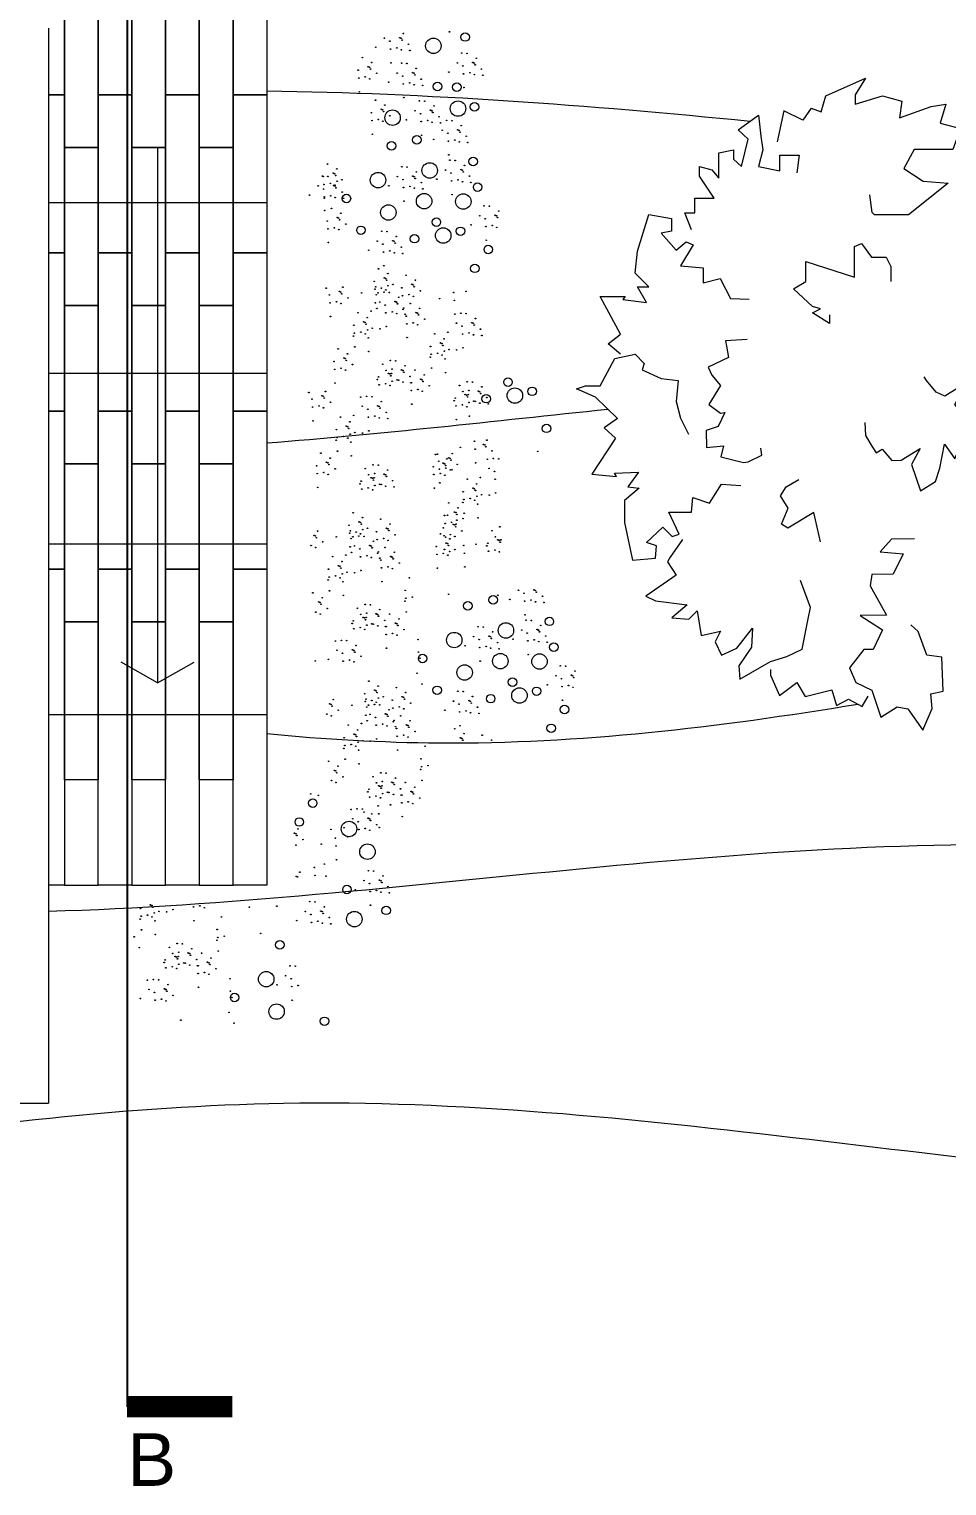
# Model space of a CAD drawing. Header units: millimetres. Extents: x 19901 to 59163, y 13732 to 30178.
# Drawn here: x 42465 to 42901, y 26668 to 27359 of the extents above; entities that cross this region are included whole.
import ezdxf

# ---------------------------------------------------------------- set-up
doc = ezdxf.new("R2010")
doc.units = ezdxf.units.MM
doc.layers.add('A-ANNO-SYMB', color=3, linetype='Continuous')
doc.layers.add('A-ANNO-TEXT', color=3, linetype='Continuous')
for name, color, linetype, lineweight in [('Curve di livello', 6, 'Continuous', 9), ('Pavimentazione esterna', 51, 'Continuous', 15), ('PROIEZIONI', 145, 'Continuous', 13), ('Vegetazione', 53, 'Continuous', 9), ('Verde', 86, 'Continuous', 5), ('Wall', 255, 'Continuous', 20)]:
    doc.layers.add(name, color=color, linetype=linetype, lineweight=lineweight)
doc.styles.get("Standard").update_dxf_attribs({"font": 'arial.ttf'})

msp = doc.modelspace()

# ---------------------------------------------------------------- linework, layer by layer
at = {"layer": 'A-ANNO-SYMB'}
msp.add_line((42511.9, 28894.92), (42511.9, 26705.81), dxfattribs=at)
at = {"layer": 'A-ANNO-SYMB', "const_width": 10}
msp.add_lwpolyline([(42561.9, 26705.81), (42511.9, 26705.81)], dxfattribs=at)
at = {"layer": 'Curve di livello'}
for points in [[(42578.16, 27330.04), (42654.45, 27328.96), (42730.88, 27323.39), (42807.52, 27315.67)], [(42578.16, 27163), (42632.16, 27167.28), (42686.1, 27173.38), (42740.04, 27179.05)]]:
    msp.add_open_spline(points, degree=3, dxfattribs=at)
for points, knots in [([(42578.16, 27025.09), (42605.46, 27022.51), (42698.97, 27017.01), (42792.42, 27028.19), (42858.62, 27039.11)], [950.943563, 950.943563, 950.943563, 950.943563, 1033.490488, 1233.773362, 1233.773362, 1233.773362, 1233.773362]), ([(42474.61, 26940.89), (42643.4, 26945.64), (42934.71, 27004.89), (43224.2, 26935.38), (43344.7, 26935.15)], [851.89565, 851.89565, 851.89565, 851.89565, 1359.236516, 1723.307966, 1723.307966, 1723.307966, 1723.307966]), ([(41634.62, 26849.81), (41804.11, 26822.86), (42121.58, 26772.39), (42604.2, 26886.5), (43005.29, 26794.9), (43258.26, 26813.24), (43344.7, 26821.12)], [0, 0, 0, 0, 510.207258, 955.712193, 1456.747415, 1716.625225, 1716.625225, 1716.625225, 1716.625225])]:
    msp.add_open_spline(points, degree=3, knots=knots, dxfattribs=at)
at = {"layer": 'Pavimentazione esterna'}
for p, q in [((42474.61, 27277.14), (42578.16, 27277.14)), ((42474.61, 27196.14), (42578.16, 27196.14)), ((42474.61, 27115.14), (42578.16, 27115.14)), ((42474.61, 27034.14), (42578.16, 27034.14)), ((42482.16, 26953.14), (42498.16, 26953.14)), ((42514.16, 26953.14), (42530.16, 26953.14)), ((42546.16, 26953.14), (42562.16, 26953.14))]:
    msp.add_line(p, q, dxfattribs=at)
for points in [[(42466.16, 27403.14), (42482.16, 27403.14), (42482.16, 27328.14), (42474.61, 27328.14)], [(42498.16, 27403.14), (42514.16, 27403.14), (42514.16, 27328.14), (42498.16, 27328.14), (42498.16, 27403.14)], [(42530.16, 27403.14), (42546.16, 27403.14), (42546.16, 27328.14), (42530.16, 27328.14), (42530.16, 27403.14)], [(42562.16, 27403.14), (42578.16, 27403.14), (42578.16, 27328.14), (42562.16, 27328.14), (42562.16, 27403.14)], [(42482.16, 27378.14), (42498.16, 27378.14), (42498.16, 27303.14), (42482.16, 27303.14), (42482.16, 27378.14)], [(42514.16, 27378.14), (42530.16, 27378.14), (42530.16, 27303.14), (42514.16, 27303.14), (42514.16, 27378.14)], [(42546.16, 27378.14), (42562.16, 27378.14), (42562.16, 27303.14), (42546.16, 27303.14), (42546.16, 27378.14)], [(42474.61, 27328.14), (42482.16, 27328.14), (42482.16, 27253.14), (42474.61, 27253.14)], [(42498.16, 27328.14), (42514.16, 27328.14), (42514.16, 27253.14), (42498.16, 27253.14), (42498.16, 27328.14)], [(42530.16, 27328.14), (42546.16, 27328.14), (42546.16, 27253.14), (42530.16, 27253.14), (42530.16, 27328.14)], [(42562.16, 27328.14), (42578.16, 27328.14), (42578.16, 27253.14), (42562.16, 27253.14), (42562.16, 27328.14)], [(42482.16, 27303.14), (42498.16, 27303.14), (42498.16, 27228.14), (42482.16, 27228.14), (42482.16, 27303.14)], [(42514.16, 27303.14), (42530.16, 27303.14), (42530.16, 27228.14), (42514.16, 27228.14), (42514.16, 27303.14)], [(42546.16, 27303.14), (42562.16, 27303.14), (42562.16, 27228.14), (42546.16, 27228.14), (42546.16, 27303.14)], [(42474.61, 27253.14), (42482.16, 27253.14), (42482.16, 27178.14), (42474.61, 27178.14)], [(42498.16, 27253.14), (42514.16, 27253.14), (42514.16, 27178.14), (42498.16, 27178.14), (42498.16, 27253.14)], [(42530.16, 27253.14), (42546.16, 27253.14), (42546.16, 27178.14), (42530.16, 27178.14), (42530.16, 27253.14)], [(42562.16, 27253.14), (42578.16, 27253.14), (42578.16, 27178.14), (42562.16, 27178.14), (42562.16, 27253.14)], [(42482.16, 27228.14), (42498.16, 27228.14), (42498.16, 27153.14), (42482.16, 27153.14), (42482.16, 27228.14)], [(42514.16, 27228.14), (42530.16, 27228.14), (42530.16, 27153.14), (42514.16, 27153.14), (42514.16, 27228.14)], [(42546.16, 27228.14), (42562.16, 27228.14), (42562.16, 27153.14), (42546.16, 27153.14), (42546.16, 27228.14)], [(42474.61, 27178.14), (42482.16, 27178.14), (42482.16, 27103.14), (42474.61, 27103.14)], [(42498.16, 27178.14), (42514.16, 27178.14), (42514.16, 27103.14), (42498.16, 27103.14), (42498.16, 27178.14)], [(42530.16, 27178.14), (42546.16, 27178.14), (42546.16, 27103.14), (42530.16, 27103.14), (42530.16, 27178.14)], [(42562.16, 27178.14), (42578.16, 27178.14), (42578.16, 27103.14), (42562.16, 27103.14), (42562.16, 27178.14)], [(42482.16, 27153.14), (42498.16, 27153.14), (42498.16, 27078.14), (42482.16, 27078.14), (42482.16, 27153.14)], [(42514.16, 27153.14), (42530.16, 27153.14), (42530.16, 27078.14), (42514.16, 27078.14), (42514.16, 27153.14)], [(42546.16, 27153.14), (42562.16, 27153.14), (42562.16, 27078.14), (42546.16, 27078.14), (42546.16, 27153.14)], [(42474.61, 27103.14), (42482.16, 27103.14), (42482.16, 27028.14)], [(42498.16, 27103.14), (42514.16, 27103.14), (42514.16, 27028.14)], [(42498.16, 27028.14), (42498.16, 27103.14)], [(42530.16, 27103.14), (42546.16, 27103.14), (42546.16, 27028.14)], [(42530.16, 27028.14), (42530.16, 27103.14)], [(42562.16, 27103.14), (42578.16, 27103.14), (42578.16, 27028.14)], [(42562.16, 27028.14), (42562.16, 27103.14)], [(42482.16, 27078.14), (42498.16, 27078.14), (42498.16, 27003.14), (42482.16, 27003.14), (42482.16, 27078.14)], [(42514.16, 27078.14), (42530.16, 27078.14), (42530.16, 27003.14), (42514.16, 27003.14), (42514.16, 27078.14)], [(42546.16, 27078.14), (42562.16, 27078.14), (42562.16, 27003.14), (42546.16, 27003.14), (42546.16, 27078.14)], [(42482.16, 27028.14), (42482.16, 26953.14), (42474.61, 26953.14)], [(42514.16, 27028.14), (42514.16, 26953.14), (42498.16, 26953.14), (42498.16, 27028.14)], [(42546.16, 27028.14), (42546.16, 26953.14), (42530.16, 26953.14), (42530.16, 27028.14)], [(42578.16, 27028.14), (42578.16, 26953.14), (42562.16, 26953.14), (42562.16, 27028.14)]]:
    msp.add_lwpolyline(points, dxfattribs=at)
at = {"layer": 'PROIEZIONI'}
for p, q in [((42526.38, 27303.14), (42526.38, 27049.16)), ((42526.38, 27049.16), (42509, 27059.06)), ((42526.38, 27049.16), (42543.76, 27059.06))]:
    msp.add_line(p, q, dxfattribs=at)
at = {"layer": 'Vegetazione'}
for centre, radius in [((42657.23, 27351.4), 3.67), ((42672.3, 27355.56), 2.02), ((42659.16, 27332.11), 2.02), ((42668.35, 27331.76), 2.02), ((42637.87, 27317.3), 3.67), ((42668.92, 27321.63), 3.67), ((42676.77, 27322.45), 2.02), ((42637.39, 27303.99), 2.02), ((42649.41, 27306.79), 2.02), ((42676.11, 27296.57), 2.02), ((42630.97, 27287.71), 3.67), ((42655.49, 27292.28), 3.67), ((42678.24, 27284.35), 2.02), ((42615.96, 27279.01), 2.02), ((42652.84, 27277.72), 3.67), ((42671.42, 27277.54), 3.67), ((42635.88, 27272.33), 3.67), ((42622.86, 27263.9), 2.02), ((42658.65, 27267.75), 2.02), ((42661.9, 27261.4), 3.67), ((42670.07, 27263.42), 2.02), ((42648.27, 27259.9), 2.02), ((42683.28, 27254.79), 2.02), ((42676.92, 27245.84), 2.02), ((42692.65, 27191.83), 2.02), ((42695.91, 27185.48), 3.67), ((42704.08, 27187.49), 2.02), ((42682.27, 27183.98), 2.02), ((42710.92, 27169.92), 2.02), ((42685.58, 27088.57), 2.02), ((42673.56, 27085.77), 2.02), ((42691.66, 27074.06), 3.67), ((42712.27, 27078.35), 2.02), ((42667.14, 27069.49), 3.67), ((42689.01, 27059.5), 3.67), ((42707.59, 27059.32), 3.67), ((42714.4, 27066.13), 2.02), ((42652.13, 27060.79), 2.02), ((42672.05, 27054.11), 3.67), ((42694.81, 27049.53), 2.02), ((42659.02, 27045.68), 2.02), ((42684.44, 27041.69), 2.02), ((42698.07, 27043.18), 3.67), ((42706.24, 27045.2), 2.02), ((42719.45, 27036.57), 2.02), ((42713.09, 27027.63), 2.02), ((42599.96, 26992.12), 2.02), ((42593.6, 26983.18), 2.02), ((42617.19, 26979.89), 3.67), ((42625.94, 26969.09), 3.67), ((42616.23, 26951.19), 2.02), ((42619.74, 26937.11), 3.67), ((42634.81, 26941.27), 2.02), ((42584.33, 26924.9), 2.02), ((42577.91, 26908.61), 3.67), ((42562.9, 26899.91), 2.02), ((42582.82, 26893.24), 3.67), ((42605.59, 26888.65), 2.02)]:
    msp.add_circle(centre, radius, dxfattribs=at)
at = {"layer": 'Verde'}
for points in [[(42836.59, 27321.86), (42841.33, 27320.17), (42843.48, 27327.65), (42862.29, 27336.13), (42857.45, 27328.15), (42857.45, 27323.66), (42870.36, 27327.65), (42879.49, 27325.16), (42878.42, 27317.18), (42893.47, 27322.66), (42900.46, 27323.66), (42897.77, 27314.68), (42907.45, 27312.19), (42903.69, 27302.21), (42885.41, 27302.21), (42880.57, 27293.24), (42889.71, 27287.25), (42901.54, 27286.25), (42882.72, 27271.29), (42866.59, 27271.29), (42865.52, 27272.29), (42864.44, 27280.77)], [(42779.76, 27264.16), (42776.54, 27272.14), (42781.38, 27272.14), (42781.38, 27279.12), (42790.52, 27279.12), (42783.53, 27289.6), (42783.53, 27294.09), (42789.44, 27292.59), (42792.67, 27288.6), (42792.67, 27300.57), (42799.65, 27302.07), (42799.65, 27297.58), (42803.42, 27294.09), (42806.64, 27307.06), (42801.8, 27311.55), (42811.48, 27318.53), (42812.56, 27308.55), (42813.63, 27302.07), (42811.48, 27294.09), (42821.69, 27292.09), (42821.69, 27299.57), (42830.83, 27299.57), (42829.76, 27291.1)], [(42836.59, 27321.86), (42832.6, 27316.16), (42823.57, 27320.57), (42820.43, 27305.88)], [(42746.05, 27205.11), (42740.14, 27210.1), (42746.05, 27214.59), (42736.37, 27232.55), (42748.2, 27232.55), (42747.12, 27231.05), (42758.41, 27229.56), (42754.11, 27237.04), (42759.49, 27237.04), (42753.04, 27243.52), (42754.11, 27254), (42759.49, 27271.45), (42770.24, 27269.46), (42770.24, 27263.47), (42765.4, 27262.48), (42772.39, 27254.5), (42777.23, 27258.49), (42780.45, 27256.99), (42774.54, 27247.01), (42785.29, 27246.02), (42785.29, 27239.03), (42793.36, 27241.03), (42798.19, 27231.55), (42807.03, 27231.19)], [(42845.28, 27223.71), (42845.28, 27219.72), (42837.22, 27224.71), (42840.98, 27226.71), (42837.22, 27227.7), (42828.08, 27236.18), (42833.99, 27239.67), (42833.99, 27249.15), (42857.11, 27241.67), (42857.11, 27256.14), (42860.33, 27257.63), (42865.17, 27251.15), (42872.16, 27251.15), (42874.31, 27246.66), (42874.31, 27239.67)], [(42806.16, 27212.13), (42795.92, 27211.43), (42796.33, 27208.97), (42797.24, 27203.56), (42787.65, 27198.93), (42789.37, 27195.17), (42793.46, 27190.29), (42787.88, 27181.27), (42793.47, 27177.14), (42795.59, 27177.5), (42792.33, 27170.89), (42786.67, 27168.93), (42786.92, 27160.88), (42794.95, 27161.71), (42793.65, 27156.44), (42804.47, 27153.69), (42806.59, 27154.05), (42813.15, 27157.17), (42812.58, 27160.61)], [(42744.6, 27174.65), (42734.22, 27184.66), (42725.08, 27188.65), (42729.38, 27190.15), (42736.37, 27190.15), (42743.36, 27203.12), (42753.04, 27205.11), (42757.34, 27200.63), (42756.26, 27197.63), (42765.4, 27193.64), (42773.46, 27192.64), (42772.39, 27182.67), (42774.54, 27174.69), (42778.3, 27167.21)], [(42861.96, 27172.63), (42862.23, 27166.48), (42865.33, 27161.45), (42867.3, 27158.25), (42870.27, 27160.08), (42874.79, 27154.65), (42879.31, 27154.91), (42888.23, 27160.4), (42884.12, 27152.82), (42888.33, 27140.26), (42895.55, 27144.71), (42897.55, 27150.99), (42899.83, 27162.5), (42904.77, 27155.43), (42907.04, 27161.25), (42911.59, 27174.79), (42910.74, 27174.27), (42904.68, 27181.26), (42908.93, 27189.57), (42905.82, 27188.91), (42899.88, 27185.25), (42895.78, 27187.15), (42891.27, 27192.57), (42890.14, 27194.41)], [(42744.6, 27174.65), (42738.24, 27170.25), (42743.7, 27165.22), (42732.36, 27148.26), (42744.13, 27147.14), (42743.2, 27148.73), (42754.58, 27149.15), (42749.59, 27142.11), (42754.94, 27141.6), (42747.91, 27135.75), (42747.98, 27125.23), (42751.67, 27107.34), (42762.57, 27108.3), (42763.13, 27114.26), (42758.41, 27115.71), (42766.13, 27122.99), (42770.57, 27118.56), (42773.92, 27119.74), (42768.98, 27130.24), (42779.78, 27130.21), (42780.44, 27137.16), (42788.28, 27134.41), (42794, 27143.38), (42803.16, 27142.88)], [(42841.01, 27116.1), (42837.8, 27129.97), (42825.4, 27122.52), (42822.46, 27124.52), (42825.53, 27132), (42821.93, 27137.99), (42824.67, 27142.15), (42830.66, 27145.74)], [(42775.4, 27117.24), (42769.63, 27108.82), (42768.29, 27106.57), (42772.39, 27100.21), (42758, 27090.32), (42762.6, 27088.04), (42777.65, 27086.16), (42770.39, 27080.09), (42778.4, 27079.37), (42782.46, 27083.43), (42784.31, 27071.66), (42793.45, 27073.65), (42790.99, 27068.69), (42793.9, 27062.34), (42801.23, 27065.7), (42808.72, 27075.17), (42808.14, 27066.12), (42802.12, 27057.33), (42802.66, 27050.99), (42817.18, 27059.3), (42824.93, 27061.75), (42832.26, 27065.11), (42835.08, 27079.58), (42836.14, 27085.01), (42831.51, 27097.7)], [(42885.56, 27117.54), (42874.59, 27117.36), (42869.2, 27111.35), (42880.19, 27110.46), (42875.36, 27100.7), (42865.39, 27100.54), (42864.48, 27095.15), (42872.2, 27081.3), (42859.73, 27081.09), (42870.32, 27074.28), (42865.98, 27065.06), (42861.49, 27064.99), (42854.66, 27056.27), (42857.76, 27049.33), (42865.31, 27045.7), (42869.51, 27032.86), (42877.41, 27037.83), (42882.42, 27036.84), (42889.57, 27026.75), (42893.89, 27037.03), (42893.27, 27044.01), (42899.24, 27045.19), (42898.47, 27061.31), (42891.47, 27062.26), (42887.29, 27073.48), (42883.75, 27076.65)], [(42817.18, 27055.58), (42817.18, 27052.82), (42821.45, 27043.23), (42829.73, 27049.34), (42833.66, 27042.79), (42846.31, 27045.85), (42848.49, 27038.43), (42854.17, 27041.49), (42860.71, 27038), (42863.62, 27042.86)]]:
    msp.add_lwpolyline(points, dxfattribs=at)
for centre in [(42633.97, 27355.01), (42636.57, 27353.59), (42641.29, 27355.24), (42641.93, 27354.97), (42642.41, 27354.13), (42642.98, 27357.24), (42664.9, 27358.02), (42629.87, 27350.7), (42636.88, 27349.86), (42639.92, 27350.38), (42642.04, 27349.51), (42645.36, 27352.15), (42646.03, 27349.19), (42670.7, 27347.96), (42673.21, 27347.81), (42621.54, 27339.83), (42623.52, 27345.8), (42626.27, 27341.49), (42626.91, 27341.21), (42627.38, 27340.37), (42627.95, 27343.48), (42637.08, 27343.36), (42642.14, 27343.17), (42644.64, 27343.02), (42649.08, 27340.7), (42668.63, 27343.26), (42671.23, 27341.84), (42675.96, 27343.49), (42676.6, 27343.22), (42677.07, 27342.38), (42677.64, 27345.49), (42680.02, 27340.4), (42621.85, 27336.1), (42624.89, 27336.62), (42627.01, 27335.75), (42630.33, 27338.39), (42635.97, 27334.16), (42640.06, 27338.47), (42642.66, 27337.04), (42642.97, 27333.32), (42646.02, 27333.84), (42647.39, 27338.7), (42648.03, 27338.42), (42648.13, 27332.97), (42648.51, 27337.59), (42651.45, 27335.61), (42652.13, 27332.64), (42664.54, 27338.95), (42671.54, 27338.11), (42674.58, 27338.63), (42676.7, 27337.76), (42680.7, 27337.44), (42622.05, 27329.6), (42629.77, 27325.64), (42643.18, 27326.82), (42650.6, 27325.33), (42671.74, 27331.61), (42627.79, 27319.66), (42632.51, 27321.32), (42633.15, 27321.04), (42633.63, 27320.21), (42634.2, 27323.32), (42648.52, 27320.63), (42651.13, 27319.2), (42653.11, 27325.18), (42655.85, 27320.86), (42656.49, 27320.58), (42656.97, 27319.75), (42657.54, 27322.86), (42628.1, 27315.94), (42631.14, 27316.46), (42633.26, 27315.59), (42636.58, 27318.23), (42644.43, 27316.32), (42651.44, 27315.48), (42654.48, 27316), (42656.59, 27315.13), (42659.91, 27317.77), (42660.59, 27314.81), (42663.53, 27316.04), (42666.04, 27315.89), (42668.78, 27311.57), (42670.47, 27313.57), (42628.3, 27309.44), (42651.64, 27308.98), (42657.36, 27307.03), (42661.45, 27311.34), (42664.06, 27309.91), (42664.37, 27306.19), (42667.41, 27306.71), (42669.42, 27311.29), (42669.52, 27305.83), (42669.9, 27310.46), (42672.84, 27308.48), (42673.52, 27305.51), (42664.57, 27299.69), (42606.98, 27295.32), (42609.73, 27291), (42610.37, 27290.73), (42611.42, 27293), (42642.24, 27294.06), (42644.75, 27293.91), (42649.18, 27291.59), (42662.98, 27292.47), (42665.05, 27297.17), (42665.58, 27291.04), (42667.56, 27297.02), (42670.3, 27292.7), (42670.94, 27292.42), (42671.42, 27291.58), (42671.99, 27294.7), (42602.55, 27284.91), (42604.63, 27289.61), (42605, 27289.35), (42605.31, 27285.62), (42607.14, 27289.45), (42608.36, 27286.14), (42609.88, 27285.14), (42610.47, 27285.27), (42610.52, 27284.86), (42610.84, 27289.89), (42611, 27284.02), (42611.57, 27287.14), (42613.79, 27287.91), (42636.07, 27285.05), (42640.17, 27289.36), (42642.77, 27287.93), (42643.08, 27284.21), (42646.12, 27284.72), (42647.49, 27289.59), (42648.13, 27289.31), (42648.23, 27283.85), (42648.61, 27288.47), (42651.56, 27286.5), (42658.88, 27288.16), (42665.89, 27287.32), (42668.93, 27287.83), (42671.04, 27286.96), (42674.37, 27289.61), (42675.04, 27286.64), (42598.46, 27280.6), (42605.16, 27283.48), (42605.47, 27279.76), (42605.52, 27279.12), (42608.51, 27280.27), (42610.62, 27279.4), (42613.94, 27282.05), (42614.62, 27279.08), (42643.28, 27277.71), (42652.23, 27283.53), (42666.09, 27280.82), (42605.67, 27273.26), (42608.87, 27274.27), (42613.3, 27271.95), (42679.23, 27270.8), (42681.3, 27275.49), (42683.81, 27275.34), (42686.55, 27271.03), (42687.19, 27270.75), (42688.24, 27273.03), (42606.89, 27268.3), (42607.2, 27264.57), (42610.24, 27265.09), (42611.61, 27269.96), (42612.25, 27269.68), (42612.35, 27264.22), (42612.73, 27268.84), (42615.68, 27266.86), (42632.7, 27263.43), (42635.21, 27263.28), (42675.13, 27266.48), (42681.83, 27269.37), (42682.14, 27265.65), (42685.18, 27266.16), (42687.29, 27265.29), (42687.67, 27269.91), (42607.4, 27258.07), (42630.63, 27258.73), (42633.23, 27257.31), (42637.95, 27258.97), (42638.59, 27258.69), (42639.07, 27257.85), (42639.64, 27260.96), (42682.34, 27259.15), (42626.53, 27254.42), (42633.54, 27253.58), (42636.58, 27254.1), (42638.69, 27253.23), (42642.02, 27255.87), (42642.69, 27252.91), (42631.19, 27245.64), (42633.74, 27247.08), (42635.62, 27243.32), (42644.25, 27242.57), (42606.35, 27236.42), (42614.29, 27236.89), (42629.21, 27239.67), (42629.52, 27235.95), (42629.85, 27237.06), (42632.56, 27236.46), (42633.94, 27241.33), (42634.57, 27241.05), (42634.68, 27235.59), (42635.05, 27240.21), (42635.69, 27237.6), (42638, 27238.23), (42642.27, 27236.6), (42646.99, 27238.26), (42647.63, 27237.98), (42648.11, 27237.14), (42648.68, 27240.25), (42607.88, 27233.23), (42608.19, 27229.51), (42611.23, 27230.02), (42612.61, 27234.89), (42613.25, 27234.61), (42613.35, 27229.15), (42613.72, 27233.77), (42616.67, 27231.8), (42623.16, 27234.17), (42629.72, 27229.45), (42630.16, 27233.33), (42630.98, 27234.21), (42631.75, 27229.87), (42633.83, 27234.56), (42636.33, 27234.41), (42639.08, 27230.1), (42639.72, 27229.82), (42640.19, 27228.98), (42640.77, 27232.09), (42642.58, 27232.87), (42645.62, 27233.39), (42646.29, 27229.16), (42647.73, 27232.52), (42651.06, 27235.16), (42660.2, 27231.5), (42666.9, 27234.39), (42667.21, 27230.66), (42672.74, 27234.93), (42608.39, 27223.01), (42621.43, 27224.79), (42625.86, 27222.47), (42627.66, 27225.55), (42630.37, 27226.83), (42634.35, 27228.44), (42634.66, 27224.72), (42637.71, 27225.23), (42639.82, 27224.36), (42642.78, 27226.37), (42643.14, 27227.01), (42643.82, 27224.04), (42644.31, 27223.18), (42649.03, 27224.84), (42649.67, 27224.56), (42650.15, 27223.73), (42650.72, 27226.84), (42653.1, 27221.75), (42667.41, 27224.16), (42670.25, 27224.52), (42672.76, 27224.37), (42677.19, 27222.05), (42619.45, 27218.82), (42619.76, 27215.1), (42622.8, 27215.61), (42624.18, 27220.48), (42624.82, 27220.2), (42624.92, 27214.74), (42625.29, 27219.36), (42626.02, 27216.62), (42628.24, 27217.39), (42631.86, 27217.17), (42634.87, 27218.22), (42644.62, 27219.46), (42647.66, 27219.98), (42649.77, 27219.1), (42657.86, 27214.75), (42664.09, 27215.51), (42668.18, 27219.82), (42670.78, 27218.39), (42674.13, 27215.18), (42675.51, 27220.05), (42676.14, 27219.77), (42676.62, 27218.93), (42679.57, 27216.96), (42619.32, 27213.74), (42619.96, 27208.6), (42626.33, 27212.9), (42644.82, 27212.96), (42655.88, 27208.77), (42660.6, 27210.43), (42661.24, 27210.15), (42661.72, 27209.31), (42662.29, 27212.43), (42671.09, 27214.67), (42671.29, 27208.17), (42676.25, 27214.31), (42680.25, 27213.99), (42610.08, 27201.65), (42612.06, 27207.62), (42614.8, 27203.31), (42615.44, 27203.03), (42615.92, 27202.19), (42616.49, 27205.3), (42626.53, 27206.4), (42636.85, 27202.12), (42639.35, 27201.96), (42655.75, 27203.69), (42656.19, 27205.05), (42659.23, 27205.56), (42661.34, 27204.69), (42662.44, 27206.58), (42662.75, 27202.85), (42664.67, 27207.34), (42668.28, 27207.12), (42610.39, 27197.92), (42613.43, 27198.44), (42615.54, 27197.57), (42618.86, 27200.21), (42631.2, 27194.34), (42633.18, 27200.31), (42634.77, 27197.42), (42635.93, 27196), (42636.56, 27195.72), (42637.04, 27194.88), (42637.37, 27195.99), (42637.61, 27197.99), (42642.1, 27197.65), (42642.74, 27197.37), (42643.21, 27196.53), (42643.79, 27199.65), (42646.16, 27194.56), (42648.48, 27197.57), (42652.92, 27195.26), (42656.39, 27198.55), (42662.96, 27196.35), (42606.04, 27187.41), (42610.59, 27191.42), (42630.68, 27193.11), (42631.51, 27190.61), (42634.55, 27191.13), (42636.67, 27190.26), (42637.68, 27192.27), (42639.99, 27192.9), (42640.73, 27192.78), (42642.84, 27191.91), (42646.5, 27191.6), (42646.81, 27187.88), (42646.84, 27191.59), (42649.85, 27188.39), (42651.23, 27193.26), (42651.87, 27192.98), (42651.97, 27187.52), (42652.34, 27192.14), (42655.29, 27190.17), (42669.61, 27190.26), (42671.2, 27187.37), (42673.27, 27192.07), (42674.04, 27187.95), (42675.78, 27191.92), (42678.53, 27187.6), (42679.16, 27187.32), (42680.21, 27189.6), (42598.1, 27186.94), (42599.62, 27183.75), (42602.98, 27180.54), (42604.35, 27185.41), (42604.99, 27185.13), (42605.47, 27184.29), (42608.41, 27182.32), (42622.73, 27184.73), (42623.5, 27180.39), (42625.57, 27185.09), (42628.08, 27184.93), (42630.82, 27180.62), (42631.46, 27180.34), (42632.51, 27182.62), (42647.02, 27181.38), (42667.11, 27183.06), (42667.63, 27184.29), (42667.94, 27180.57), (42670.98, 27181.08), (42672.35, 27185.95), (42672.99, 27185.67), (42673.09, 27180.21), (42673.47, 27184.83), (42673.8, 27185.94), (42674.11, 27182.22), (42676.41, 27182.86), (42677.15, 27182.74), (42679.27, 27181.86), (42679.64, 27186.49), (42682.59, 27184.51), (42683.27, 27181.54), (42599.94, 27180.03), (42600.14, 27173.53), (42605.09, 27179.67), (42613.17, 27175.31), (42619.4, 27176.07), (42626.1, 27178.96), (42626.41, 27175.24), (42629.45, 27175.75), (42631.56, 27174.88), (42631.94, 27179.5), (42634.89, 27177.53), (42635.56, 27174.56), (42668.14, 27174.07), (42674.31, 27175.72), (42611.19, 27169.34), (42615.92, 27171), (42616.56, 27170.72), (42617.04, 27169.88), (42617.61, 27173), (42617.76, 27167.15), (42619.98, 27167.91), (42623.6, 27167.69), (42626.61, 27168.74), (42611.07, 27164.26), (42611.5, 27165.62), (42614.55, 27166.13), (42616.66, 27165.26), (42618.07, 27163.42), (42670.07, 27160.9), (42676.77, 27163.79), (42677.08, 27160.06), (42681, 27162.33), (42681.64, 27162.05), (42682.11, 27161.22), (42682.61, 27164.33), (42682.69, 27164.33), (42603.8, 27158.14), (42606.54, 27153.83), (42607.18, 27153.55), (42607.66, 27152.71), (42608.23, 27155.82), (42611.71, 27159.12), (42618.27, 27156.92), (42628.59, 27152.64), (42658.25, 27157.48), (42659.16, 27157.72), (42659.78, 27154.29), (42661.9, 27153.41), (42662.54, 27153.13), (42663.59, 27155.41), (42664.5, 27155.95), (42665.14, 27155.67), (42665.62, 27154.83), (42666.19, 27157.95), (42668.57, 27152.86), (42677.28, 27153.56), (42682.88, 27155.27), (42685.06, 27159.24), (42685.72, 27155.63), (42688.23, 27155.47), (42706.74, 27159.01), (42601.82, 27152.17), (42602.13, 27148.44), (42605.17, 27148.96), (42607.29, 27148.09), (42610.61, 27150.73), (42624.92, 27150.83), (42626.52, 27147.94), (42627.67, 27146.52), (42628.31, 27146.24), (42629.12, 27146.51), (42629.36, 27148.51), (42631.1, 27152.49), (42633.84, 27148.17), (42634.48, 27147.89), (42634.96, 27147.05), (42635.53, 27150.17), (42657.17, 27151.75), (42657.48, 27148.03), (42660.09, 27150.57), (42660.53, 27148.54), (42662.64, 27147.67), (42663.02, 27152.29), (42663.13, 27151.08), (42665.24, 27150.21), (42665.96, 27150.32), (42673.33, 27145.85), (42679.56, 27146.61), (42683.65, 27150.93), (42686.25, 27149.5), (42686.56, 27145.78), (42602.33, 27141.94), (42622.42, 27143.63), (42622.94, 27144.86), (42623.25, 27141.13), (42626.3, 27141.65), (42628.41, 27140.78), (42628.78, 27145.4), (42629.43, 27142.79), (42631.73, 27143.42), (42632.47, 27143.3), (42634.58, 27142.43), (42637.91, 27145.08), (42638.58, 27142.11), (42657.69, 27141.53), (42660.29, 27144.07), (42671.35, 27139.88), (42676.07, 27141.54), (42676.71, 27141.26), (42677.19, 27140.42), (42677.76, 27143.54), (42686.76, 27139.28), (42664.51, 27134.53), (42668.94, 27132.22), (42671.22, 27134.8), (42671.66, 27136.16), (42674.7, 27136.67), (42676.81, 27135.8), (42677.91, 27137.69), (42678.22, 27133.96), (42680.14, 27138.45), (42683.75, 27138.23), (42619.19, 27129.92), (42621.93, 27125.61), (42622.57, 27125.33), (42623.62, 27127.6), (42632.25, 27126.85), (42662.53, 27128.56), (42663.95, 27128.68), (42665.88, 27125.35), (42667.25, 27130.22), (42667.89, 27129.94), (42668.37, 27129.1), (42668.38, 27126.36), (42671.32, 27127.13), (42671.86, 27129.66), (42678.42, 27127.46), (42600.61, 27119.17), (42601.24, 27118.89), (42601.72, 27118.05), (42602.29, 27121.16), (42611.16, 27118.45), (42617.21, 27123.95), (42617.52, 27120.22), (42617.85, 27121.33), (42618.98, 27118.49), (42620.56, 27120.74), (42621.82, 27118.84), (42622.67, 27119.87), (42623.05, 27124.49), (42623.69, 27121.88), (42624.33, 27118.69), (42626, 27122.51), (42630.27, 27120.88), (42634.99, 27122.53), (42635.63, 27122.26), (42636.11, 27121.42), (42636.68, 27124.53), (42639.06, 27119.44), (42660.58, 27119.82), (42661.97, 27122.71), (42662.28, 27118.98), (42662.84, 27124.84), (42663.04, 27118.34), (42665.32, 27119.5), (42666.7, 27124.37), (42667.34, 27124.09), (42667.44, 27118.63), (42667.81, 27123.25), (42667.99, 27124.48), (42670.76, 27121.27), (42685.08, 27121.37), (42686.67, 27118.48), (42688.74, 27123.18), (42599.23, 27114.3), (42601.35, 27113.43), (42604.67, 27116.07), (42617.72, 27113.72), (42618.16, 27117.61), (42618.36, 27111.11), (42619.75, 27114.14), (42622.35, 27112.72), (42627.08, 27114.38), (42627.72, 27114.1), (42628.19, 27113.26), (42628.76, 27116.37), (42630.58, 27117.15), (42631.14, 27111.28), (42633.62, 27117.67), (42634.29, 27113.43), (42635.73, 27116.8), (42638.72, 27111.12), (42658.6, 27113.85), (42662.48, 27112.48), (42663.32, 27115.51), (42663.96, 27115.23), (42664.44, 27114.39), (42664.93, 27111.5), (42665.01, 27117.5), (42667.39, 27112.41), (42671.62, 27114.38), (42677.47, 27114.93), (42682.58, 27114.17), (42683.1, 27115.4), (42683.41, 27111.68), (42686.45, 27112.19), (42687.82, 27117.06), (42688.46, 27116.78), (42688.56, 27111.32), (42688.94, 27115.94), (42689.27, 27117.05), (42609.43, 27109.07), (42612.17, 27104.76), (42612.81, 27104.48), (42613.86, 27106.75), (42615.66, 27109.83), (42622.66, 27108.99), (42625.7, 27109.51), (42627.82, 27108.64), (42630.78, 27110.65), (42631.82, 27108.32), (42632.31, 27107.46), (42635.66, 27104.25), (42637.03, 27109.12), (42637.67, 27108.84), (42638.15, 27108), (42641.09, 27106.03), (42658.91, 27110.12), (42661.95, 27110.64), (42664.07, 27109.77), (42671.94, 27110.66), (42672.14, 27104.16), (42607.32, 27098.02), (42607.45, 27103.1), (42607.76, 27099.37), (42610.8, 27099.89), (42612.92, 27099.02), (42613.29, 27103.64), (42614.01, 27100.9), (42616.24, 27101.66), (42619.86, 27101.45), (42622.86, 27102.49), (42632.62, 27103.74), (42632.82, 27097.24), (42637.77, 27103.38), (42645.86, 27099.02), (42659.11, 27103.62), (42600.05, 27091.9), (42607.96, 27092.87), (42614.33, 27097.18), (42614.53, 27090.68), (42643.88, 27093.05), (42664.47, 27091.22), (42687.8, 27090.76), (42697.62, 27093.12), (42700.22, 27091.7), (42704.95, 27093.35), (42705.59, 27093.08), (42706.06, 27092.24), (42602.8, 27087.58), (42603.44, 27087.31), (42603.92, 27086.47), (42604.49, 27089.58), (42606.86, 27084.49), (42621.18, 27084.59), (42624.84, 27086.39), (42627.35, 27086.24), (42631.78, 27083.92), (42643.75, 27087.97), (42644.19, 27089.33), (42647.23, 27089.84), (42693.53, 27088.81), (42700.53, 27087.97), (42703.57, 27088.49), (42705.69, 27087.62), (42709.01, 27090.26), (42709.69, 27087.3), (42601.43, 27082.72), (42603.54, 27081.85), (42618.68, 27077.38), (42619.2, 27078.62), (42622.77, 27081.69), (42623.92, 27080.27), (42624.56, 27080), (42625.04, 27079.16), (42625.37, 27080.27), (42625.61, 27082.27), (42625.68, 27076.55), (42627.99, 27077.18), (42628.72, 27077.06), (42630.1, 27081.93), (42630.74, 27081.65), (42631.21, 27080.81), (42634.16, 27078.83), (42636.48, 27081.85), (42639.23, 27077.54), (42639.87, 27077.26), (42640.91, 27079.53), (42644.39, 27082.83), (42700.73, 27081.47), (42701.21, 27078.95), (42703.72, 27078.8), (42619.51, 27074.89), (42622.55, 27075.41), (42624.66, 27074.54), (42630.84, 27076.19), (42634.5, 27075.88), (42634.81, 27072.15), (42634.84, 27075.87), (42637.85, 27072.67), (42639.97, 27071.8), (42640.34, 27076.42), (42643.29, 27074.44), (42649.96, 27069.69), (42676.33, 27071.14), (42678.41, 27075.84), (42678.93, 27069.71), (42680.91, 27075.69), (42683.66, 27071.37), (42684.3, 27071.09), (42684.78, 27070.26), (42685.35, 27073.37), (42695.05, 27069.94), (42699.14, 27074.25), (42701.74, 27072.82), (42705.09, 27069.62), (42706.47, 27074.48), (42707.11, 27074.2), (42707.58, 27073.37), (42708.16, 27076.48), (42710.53, 27071.39), (42610.73, 27069.01), (42611.49, 27064.66), (42613.57, 27069.36), (42614.1, 27063.24), (42616.08, 27069.21), (42618.82, 27064.9), (42619.46, 27064.62), (42619.94, 27063.78), (42620.51, 27066.89), (42635.01, 27065.65), (42650.11, 27063.83), (42672.24, 27066.83), (42679.24, 27065.99), (42682.29, 27066.51), (42684.4, 27065.63), (42687.72, 27068.28), (42688.4, 27065.31), (42702.05, 27069.1), (42707.21, 27068.74), (42711.21, 27068.42), (42601.17, 27059.59), (42607.4, 27060.35), (42614.41, 27059.51), (42617.45, 27060.03), (42619.56, 27059.16), (42622.88, 27061.8), (42650.79, 27060.86), (42679.45, 27059.49), (42702.26, 27062.6), (42717.47, 27057.28), (42719.97, 27057.13), (42626.63, 27050.02), (42649.47, 27053.74), (42715.39, 27052.58), (42717.99, 27051.15), (42722.72, 27052.81), (42723.36, 27052.53), (42723.84, 27051.69), (42724.41, 27054.81), (42624.65, 27044.04), (42629.38, 27045.7), (42630.01, 27045.42), (42630.49, 27044.58), (42631.06, 27047.7), (42631.13, 27041.97), (42633.44, 27042.61), (42639.69, 27046.94), (42642.43, 27042.63), (42643.07, 27042.35), (42644.12, 27044.63), (42651.84, 27048.65), (42668.86, 27045.21), (42671.37, 27045.06), (42675.81, 27042.74), (42711.3, 27048.27), (42718.3, 27047.43), (42721.35, 27047.94), (42723.46, 27047.07), (42608.05, 27039.26), (42608.69, 27038.98), (42609.16, 27038.15), (42609.73, 27041.26), (42612.11, 27036.17), (42618.6, 27038.54), (42624.96, 27040.32), (42625.29, 27041.43), (42625.6, 27037.71), (42626.42, 27038.58), (42628, 27040.83), (42629.27, 27038.94), (42630.12, 27039.96), (42631.77, 27038.79), (42636.21, 27036.47), (42637.71, 27040.97), (42638.02, 27037.25), (42641.06, 27037.76), (42643.18, 27036.89), (42643.55, 27041.51), (42646.5, 27039.54), (42662.7, 27036.2), (42666.79, 27040.52), (42669.39, 27039.09), (42669.7, 27035.37), (42672.75, 27035.88), (42674.12, 27040.75), (42674.76, 27040.47), (42675.23, 27039.63), (42678.18, 27037.65), (42718.51, 27040.93), (42606.67, 27034.4), (42608.79, 27033.52), (42616.87, 27029.17), (42623.1, 27029.93), (42625.16, 27033.82), (42625.81, 27031.21), (42627.19, 27034.24), (42629.79, 27032.81), (42630.1, 27029.09), (42633.15, 27029.6), (42634.52, 27034.47), (42635.16, 27034.19), (42635.26, 27028.73), (42635.64, 27033.35), (42638.22, 27030.75), (42638.58, 27031.38), (42639.26, 27028.41), (42641.73, 27033.53), (42644.47, 27029.21), (42645.11, 27028.94), (42646.16, 27031.21), (42669.91, 27028.87), (42674.86, 27035.01), (42678.86, 27034.69), (42614.89, 27023.19), (42619.62, 27024.85), (42620.26, 27024.57), (42620.73, 27023.73), (42621.3, 27026.85), (42623.68, 27021.76), (42627.3, 27021.54), (42630.31, 27022.59), (42639.75, 27027.56), (42640.06, 27023.83), (42643.1, 27024.35), (42645.21, 27023.48), (42645.59, 27028.1), (42648.54, 27026.12), (42667.36, 27027.43), (42670.1, 27023.11), (42670.74, 27022.83), (42671.22, 27021.99), (42671.79, 27025.11), (42680.41, 27024.35), (42684.85, 27022.04), (42614.76, 27018.11), (42615.2, 27019.47), (42618.24, 27019.98), (42620.36, 27019.11), (42621.46, 27021), (42621.77, 27017.27), (42640.26, 27017.33), (42653.3, 27019.12), (42607.5, 27011.99), (42610.24, 27007.68), (42610.88, 27007.4), (42611.93, 27009.68), (42615.4, 27012.97), (42621.97, 27010.77), (42651.19, 27008.07), (42651.32, 27013.14), (42651.63, 27009.42), (42654.67, 27009.94), (42608.87, 27002.81), (42610.98, 27001.94), (42611.36, 27006.56), (42614.31, 27004.59), (42628.62, 27004.68), (42630.21, 27001.79), (42632.29, 27006.49), (42633.05, 27002.37), (42634.79, 27006.34), (42637.54, 27002.02), (42638.18, 27001.74), (42638.66, 27000.91), (42639.23, 27004.02), (42643.92, 27001.95), (42651.83, 27002.92), (42599.02, 26996.48), (42602.68, 26995.8), (42626.12, 26997.48), (42626.64, 26998.71), (42626.95, 26994.99), (42629.99, 26995.5), (42631.37, 27000.37), (42632, 27000.09), (42632.11, 26994.63), (42632.48, 26999.25), (42632.81, 27000.36), (42633.12, 26996.64), (42635.43, 26997.28), (42636.17, 26997.16), (42638.28, 26996.28), (42641.6, 26998.93), (42641.94, 26995.97), (42642.28, 26995.96), (42646.67, 26997.63), (42647.31, 26997.35), (42647.78, 26996.51), (42648.36, 26999.63), (42650.73, 26994.54), (42618.17, 26989.11), (42621.01, 26989.46), (42623.52, 26989.31), (42624.35, 26987.91), (42627.95, 26986.99), (42631.04, 26990.79), (42631.35, 26987.07), (42636.88, 26991.34), (42642.25, 26992.25), (42645.3, 26992.76), (42647.41, 26991.89), (42592.98, 26979.9), (42614.84, 26980.45), (42618.94, 26984.76), (42621.54, 26983.33), (42624.89, 26980.13), (42626.26, 26984.99), (42626.9, 26984.71), (42627.38, 26983.88), (42630.33, 26981.9), (42631.55, 26980.57), (42642.46, 26985.75), (42591.29, 26977.9), (42591.93, 26977.62), (42592.4, 26976.79), (42595.35, 26974.81), (42608.62, 26979.69), (42610.73, 26975.53), (42616.57, 26976.07), (42621.85, 26979.61), (42627, 26979.25), (42592.03, 26972.17), (42604.03, 26972.64), (42611.04, 26971.81), (42593.87, 26959.38), (42600.78, 26961.57), (42605.5, 26963.23), (42611.24, 26965.31), (42626.38, 26960.08), (42628.88, 26959.93), (42592.18, 26957.38), (42592.82, 26957.1), (42601.09, 26957.85), (42606.24, 26957.5), (42624.3, 26955.38), (42626.9, 26953.96), (42631.63, 26955.62), (42632.27, 26955.34), (42632.75, 26954.5), (42633.32, 26957.61), (42635.69, 26952.52), (42598.55, 26945.42), (42601.06, 26945.27), (42620.21, 26951.07), (42627.21, 26950.23), (42630.26, 26950.75), (42632.37, 26949.88), (42636.37, 26949.56), (42518.22, 26942.22), (42518.53, 26938.5), (42521.58, 26939.01), (42522.95, 26943.88), (42523.59, 26943.6), (42524.07, 26942.76), (42524.79, 26940.03), (42527.01, 26940.79), (42530.63, 26940.57), (42533.64, 26941.62), (42543.39, 26942.86), (42546.43, 26943.38), (42548.55, 26942.5), (42569.89, 26942.75), (42582.91, 26943.28), (42596.48, 26940.72), (42599.08, 26939.3), (42603.81, 26940.96), (42604.45, 26940.68), (42604.92, 26939.84), (42605.49, 26942.95), (42627.42, 26943.73), (42518.1, 26937.14), (42518.74, 26932), (42523.69, 26938.14), (42525.1, 26936.3), (42543.59, 26936.36), (42554.65, 26932.17), (42556.63, 26938.15), (42592.39, 26936.41), (42599.39, 26935.57), (42602.43, 26936.09), (42604.55, 26935.22), (42607.87, 26937.86), (42608.55, 26934.9), (42515.26, 26928.7), (42525.3, 26929.8), (42535.62, 26925.52), (42538.13, 26925.36), (42554.52, 26927.09), (42554.96, 26928.45), (42558, 26928.96), (42575.24, 26930.34), (42517.64, 26923.61), (42529.97, 26917.74), (42531.95, 26923.71), (42533.55, 26920.82), (42534.7, 26919.4), (42535.34, 26919.12), (42535.81, 26918.28), (42536.15, 26919.39), (42536.39, 26921.39), (42540.87, 26921.05), (42541.51, 26920.77), (42541.99, 26919.93), (42542.56, 26923.05), (42544.94, 26917.96), (42547.26, 26920.97), (42551.69, 26918.66), (42555.16, 26921.95), (42529.45, 26916.51), (42530.28, 26914.01), (42533.33, 26914.53), (42535.44, 26913.66), (42536.46, 26915.67), (42538.76, 26916.3), (42539.5, 26916.18), (42541.61, 26915.31), (42545.28, 26915), (42545.59, 26911.28), (42545.61, 26914.99), (42548.63, 26911.79), (42550, 26916.66), (42550.64, 26916.38), (42550.74, 26910.92), (42551.12, 26915.54), (42554.06, 26913.57), (42589.18, 26914.96), (42591.69, 26914.81), (42521.5, 26908.13), (42522.27, 26903.79), (42524.34, 26908.49), (42526.85, 26908.33), (42529.6, 26904.02), (42530.24, 26903.74), (42531.28, 26906.02), (42545.79, 26904.78), (42560.73, 26908.82), (42583.02, 26905.95), (42587.11, 26910.26), (42589.71, 26908.84), (42590.02, 26905.11), (42593.06, 26905.63), (42518.18, 26899.47), (42524.87, 26902.36), (42525.18, 26898.64), (42528.22, 26899.15), (42530.34, 26898.28), (42530.71, 26902.9), (42533.66, 26900.93), (42560.89, 26902.95), (42561.56, 26899.99), (42590.22, 26898.61), (42560.24, 26892.86), (42537.41, 26889.14), (42562.62, 26887.77)]:
    msp.add_circle(centre, 0.158, dxfattribs=at)
at = {"layer": 'Wall'}
for p in [(42474.61, 27359.8), (42034.61, 26849.8)]:
    msp.add_line(p, (42474.61, 26849.8), dxfattribs=at)

# ---------------------------------------------------------------- texts
at = {"layer": 'A-ANNO-TEXT', "insert": (42511.9, 26693.24), "char_height": 25, "attachment_point": 1}
msp.add_mtext_dynamic_manual_height_columns('B', width=228.0682, gutter_width=12.5, heights=[0], dxfattribs=at)

doc.saveas('drawing.dxf')
